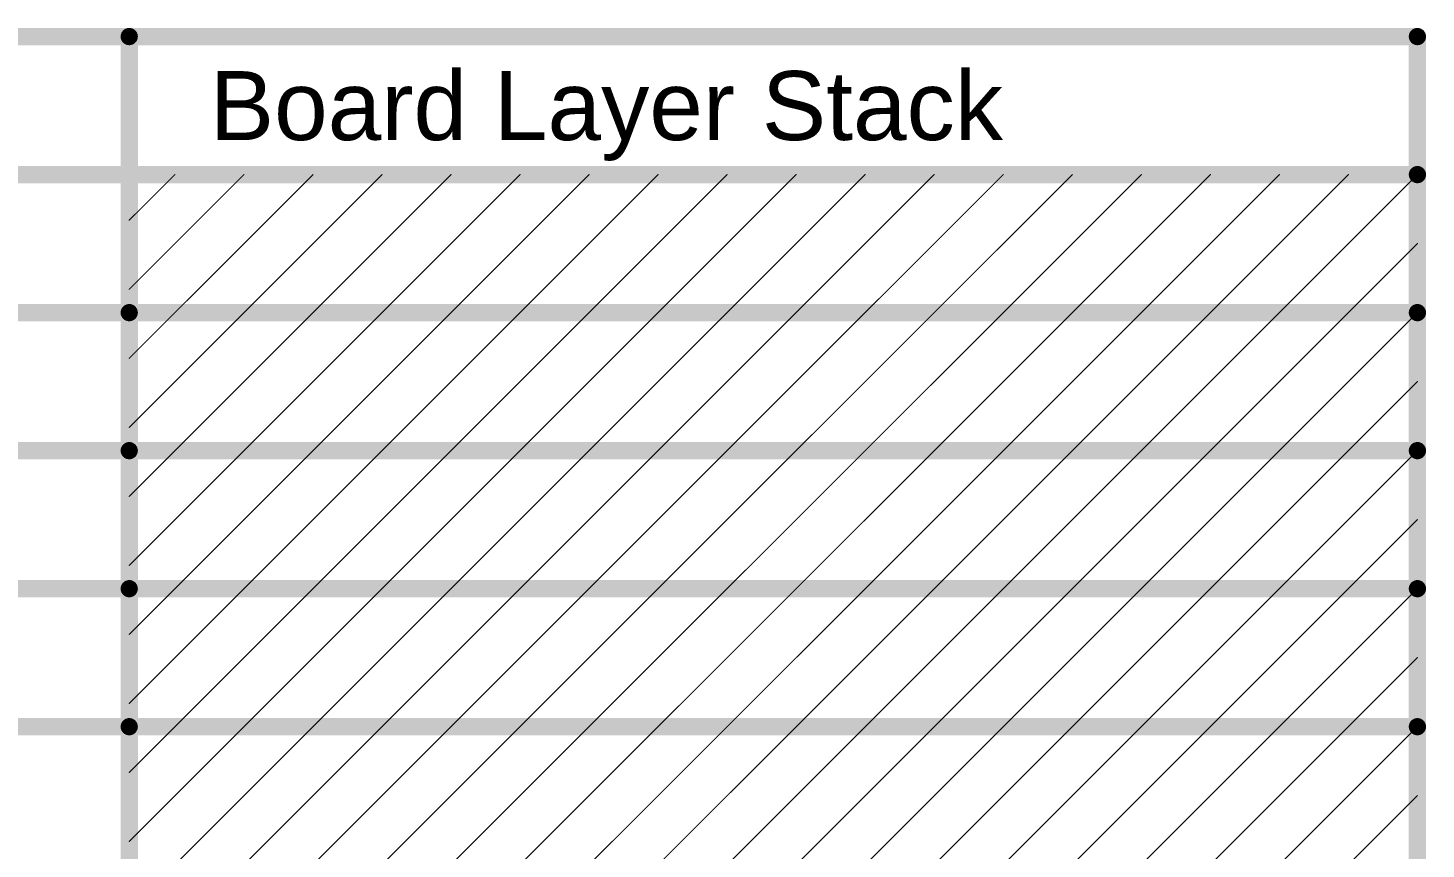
# Model space of a CAD drawing. Header units: inches. Extents: x -6 to 328, y -6 to 90.
# Drawn here: x 132.6 to 163.47, y 26.69 to 44.82 of the extents above; entities that cross this region are included whole.
import ezdxf

# ---------------------------------------------------------------- set-up
doc = ezdxf.new("R2010")
doc.units = ezdxf.units.IN
doc.layers.add('Fabrication', color=76, linetype='Continuous')
doc.styles.add('Arial', font='', dxfattribs={"height": 0.2})
doc.styles.get('Arial').set_extended_font_data('Arial')

msp = doc.modelspace()

# ---------------------------------------------------------------- linework, layer by layer
at = {"layer": 'Fabrication'}
for points in [[(47.993, 44.628, 0.381, 0.381, 0), (163.279, 44.628, 0.381, 0.381, 0)], [(134.839, 8.052, 0.381, 0.381, 0), (134.839, 44.628, 0.381, 0.381, 0)], [(163.279, 8.052, 0.381, 0.381, 0), (163.279, 44.628, 0.381, 0.381, 0)], [(47.993, 41.58, 0.381, 0.381, 0), (163.279, 41.58, 0.381, 0.381, 0)], [(134.839, 40.572, 0.0254, 0.0254, 0), (135.847, 41.58, 0.0254, 0.0254, 0)], [(134.839, 39.048, 0.0254, 0.0254, 0), (137.371, 41.58, 0.0254, 0.0254, 0)], [(135.847, 38.532, 0.0254, 0.0254, 0), (138.895, 41.58, 0.0254, 0.0254, 0)], [(137.371, 38.532, 0.0254, 0.0254, 0), (140.419, 41.58, 0.0254, 0.0254, 0)], [(138.895, 38.532, 0.0254, 0.0254, 0), (141.943, 41.58, 0.0254, 0.0254, 0)], [(140.419, 38.532, 0.0254, 0.0254, 0), (143.467, 41.58, 0.0254, 0.0254, 0)], [(141.943, 38.532, 0.0254, 0.0254, 0), (144.991, 41.58, 0.0254, 0.0254, 0)], [(143.467, 38.532, 0.0254, 0.0254, 0), (146.515, 41.58, 0.0254, 0.0254, 0)], [(144.991, 38.532, 0.0254, 0.0254, 0), (148.039, 41.58, 0.0254, 0.0254, 0)], [(146.515, 38.532, 0.0254, 0.0254, 0), (149.563, 41.58, 0.0254, 0.0254, 0)], [(148.039, 38.532, 0.0254, 0.0254, 0), (151.087, 41.58, 0.0254, 0.0254, 0)], [(149.563, 38.532, 0.0254, 0.0254, 0), (152.611, 41.58, 0.0254, 0.0254, 0)], [(151.087, 38.532, 0.0254, 0.0254, 0), (154.135, 41.58, 0.0254, 0.0254, 0)], [(152.611, 38.532, 0.0254, 0.0254, 0), (155.659, 41.58, 0.0254, 0.0254, 0)], [(154.135, 38.532, 0.0254, 0.0254, 0), (157.183, 41.58, 0.0254, 0.0254, 0)], [(155.659, 38.532, 0.0254, 0.0254, 0), (158.707, 41.58, 0.0254, 0.0254, 0)], [(157.183, 38.532, 0.0254, 0.0254, 0), (160.231, 41.58, 0.0254, 0.0254, 0)], [(158.707, 38.532, 0.0254, 0.0254, 0), (161.755, 41.58, 0.0254, 0.0254, 0)], [(160.231, 38.532, 0.0254, 0.0254, 0), (163.279, 41.58, 0.0254, 0.0254, 0)], [(161.755, 38.532, 0.0254, 0.0254, 0), (163.279, 40.056, 0.0254, 0.0254, 0)], [(120.364, 38.532, 0.381, 0.381, 0), (134.839, 38.532, 0.381, 0.381, 0)], [(134.839, 38.532, 0.381, 0.381, 0), (163.279, 38.532, 0.381, 0.381, 0)], [(134.839, 37.524, 0.0254, 0.0254, 0), (135.847, 38.532, 0.0254, 0.0254, 0)], [(134.839, 36, 0.0254, 0.0254, 0), (137.371, 38.532, 0.0254, 0.0254, 0)], [(135.847, 35.484, 0.0254, 0.0254, 0), (138.895, 38.532, 0.0254, 0.0254, 0)], [(137.371, 35.484, 0.0254, 0.0254, 0), (140.419, 38.532, 0.0254, 0.0254, 0)], [(138.895, 35.484, 0.0254, 0.0254, 0), (141.943, 38.532, 0.0254, 0.0254, 0)], [(140.419, 35.484, 0.0254, 0.0254, 0), (143.467, 38.532, 0.0254, 0.0254, 0)], [(141.943, 35.484, 0.0254, 0.0254, 0), (144.991, 38.532, 0.0254, 0.0254, 0)], [(143.467, 35.484, 0.0254, 0.0254, 0), (146.515, 38.532, 0.0254, 0.0254, 0)], [(144.991, 35.484, 0.0254, 0.0254, 0), (148.039, 38.532, 0.0254, 0.0254, 0)], [(146.515, 35.484, 0.0254, 0.0254, 0), (149.563, 38.532, 0.0254, 0.0254, 0)], [(148.039, 35.484, 0.0254, 0.0254, 0), (151.087, 38.532, 0.0254, 0.0254, 0)], [(149.563, 35.484, 0.0254, 0.0254, 0), (152.611, 38.532, 0.0254, 0.0254, 0)], [(151.087, 35.484, 0.0254, 0.0254, 0), (154.135, 38.532, 0.0254, 0.0254, 0)], [(152.611, 35.484, 0.0254, 0.0254, 0), (155.659, 38.532, 0.0254, 0.0254, 0)], [(154.135, 35.484, 0.0254, 0.0254, 0), (157.183, 38.532, 0.0254, 0.0254, 0)], [(155.659, 35.484, 0.0254, 0.0254, 0), (158.707, 38.532, 0.0254, 0.0254, 0)], [(157.183, 35.484, 0.0254, 0.0254, 0), (160.231, 38.532, 0.0254, 0.0254, 0)], [(158.707, 35.484, 0.0254, 0.0254, 0), (161.755, 38.532, 0.0254, 0.0254, 0)], [(160.231, 35.484, 0.0254, 0.0254, 0), (163.279, 38.532, 0.0254, 0.0254, 0)], [(161.755, 35.484, 0.0254, 0.0254, 0), (163.279, 37.008, 0.0254, 0.0254, 0)], [(120.364, 35.484, 0.381, 0.381, 0), (134.839, 35.484, 0.381, 0.381, 0)], [(134.839, 35.484, 0.381, 0.381, 0), (163.279, 35.484, 0.381, 0.381, 0)], [(134.839, 34.476, 0.0254, 0.0254, 0), (135.847, 35.484, 0.0254, 0.0254, 0)], [(134.839, 32.952, 0.0254, 0.0254, 0), (137.371, 35.484, 0.0254, 0.0254, 0)], [(135.847, 32.436, 0.0254, 0.0254, 0), (138.895, 35.484, 0.0254, 0.0254, 0)], [(137.371, 32.436, 0.0254, 0.0254, 0), (140.419, 35.484, 0.0254, 0.0254, 0)], [(138.895, 32.436, 0.0254, 0.0254, 0), (141.943, 35.484, 0.0254, 0.0254, 0)], [(140.419, 32.436, 0.0254, 0.0254, 0), (143.467, 35.484, 0.0254, 0.0254, 0)], [(141.943, 32.436, 0.0254, 0.0254, 0), (144.991, 35.484, 0.0254, 0.0254, 0)], [(143.467, 32.436, 0.0254, 0.0254, 0), (146.515, 35.484, 0.0254, 0.0254, 0)], [(144.991, 32.436, 0.0254, 0.0254, 0), (148.039, 35.484, 0.0254, 0.0254, 0)], [(146.515, 32.436, 0.0254, 0.0254, 0), (149.563, 35.484, 0.0254, 0.0254, 0)], [(148.039, 32.436, 0.0254, 0.0254, 0), (151.087, 35.484, 0.0254, 0.0254, 0)], [(149.563, 32.436, 0.0254, 0.0254, 0), (152.611, 35.484, 0.0254, 0.0254, 0)], [(151.087, 32.436, 0.0254, 0.0254, 0), (154.135, 35.484, 0.0254, 0.0254, 0)], [(152.611, 32.436, 0.0254, 0.0254, 0), (155.659, 35.484, 0.0254, 0.0254, 0)], [(154.135, 32.436, 0.0254, 0.0254, 0), (157.183, 35.484, 0.0254, 0.0254, 0)], [(155.659, 32.436, 0.0254, 0.0254, 0), (158.707, 35.484, 0.0254, 0.0254, 0)], [(157.183, 32.436, 0.0254, 0.0254, 0), (160.231, 35.484, 0.0254, 0.0254, 0)], [(158.707, 32.436, 0.0254, 0.0254, 0), (161.755, 35.484, 0.0254, 0.0254, 0)], [(160.231, 32.436, 0.0254, 0.0254, 0), (163.279, 35.484, 0.0254, 0.0254, 0)], [(161.755, 32.436, 0.0254, 0.0254, 0), (163.279, 33.96, 0.0254, 0.0254, 0)], [(120.364, 32.436, 0.381, 0.381, 0), (134.839, 32.436, 0.381, 0.381, 0)], [(134.839, 32.436, 0.381, 0.381, 0), (163.279, 32.436, 0.381, 0.381, 0)], [(134.839, 31.428, 0.0254, 0.0254, 0), (135.847, 32.436, 0.0254, 0.0254, 0)], [(134.839, 29.904, 0.0254, 0.0254, 0), (137.371, 32.436, 0.0254, 0.0254, 0)], [(135.847, 29.388, 0.0254, 0.0254, 0), (138.895, 32.436, 0.0254, 0.0254, 0)], [(137.371, 29.388, 0.0254, 0.0254, 0), (140.419, 32.436, 0.0254, 0.0254, 0)], [(138.895, 29.388, 0.0254, 0.0254, 0), (141.943, 32.436, 0.0254, 0.0254, 0)], [(140.419, 29.388, 0.0254, 0.0254, 0), (143.467, 32.436, 0.0254, 0.0254, 0)], [(141.943, 29.388, 0.0254, 0.0254, 0), (144.991, 32.436, 0.0254, 0.0254, 0)], [(143.467, 29.388, 0.0254, 0.0254, 0), (146.515, 32.436, 0.0254, 0.0254, 0)], [(144.991, 29.388, 0.0254, 0.0254, 0), (148.039, 32.436, 0.0254, 0.0254, 0)], [(146.515, 29.388, 0.0254, 0.0254, 0), (149.563, 32.436, 0.0254, 0.0254, 0)], [(148.039, 29.388, 0.0254, 0.0254, 0), (151.087, 32.436, 0.0254, 0.0254, 0)], [(149.563, 29.388, 0.0254, 0.0254, 0), (152.611, 32.436, 0.0254, 0.0254, 0)], [(151.087, 29.388, 0.0254, 0.0254, 0), (154.135, 32.436, 0.0254, 0.0254, 0)], [(152.611, 29.388, 0.0254, 0.0254, 0), (155.659, 32.436, 0.0254, 0.0254, 0)], [(154.135, 29.388, 0.0254, 0.0254, 0), (157.183, 32.436, 0.0254, 0.0254, 0)], [(155.659, 29.388, 0.0254, 0.0254, 0), (158.707, 32.436, 0.0254, 0.0254, 0)], [(157.183, 29.388, 0.0254, 0.0254, 0), (160.231, 32.436, 0.0254, 0.0254, 0)], [(158.707, 29.388, 0.0254, 0.0254, 0), (161.755, 32.436, 0.0254, 0.0254, 0)], [(160.231, 29.388, 0.0254, 0.0254, 0), (163.279, 32.436, 0.0254, 0.0254, 0)], [(161.755, 29.388, 0.0254, 0.0254, 0), (163.279, 30.912, 0.0254, 0.0254, 0)], [(120.364, 29.388, 0.381, 0.381, 0), (134.839, 29.388, 0.381, 0.381, 0)], [(134.839, 29.388, 0.381, 0.381, 0), (163.279, 29.388, 0.381, 0.381, 0)], [(134.839, 28.38, 0.0254, 0.0254, 0), (135.847, 29.388, 0.0254, 0.0254, 0)], [(134.839, 26.856, 0.0254, 0.0254, 0), (137.371, 29.388, 0.0254, 0.0254, 0)], [(135.847, 26.34, 0.0254, 0.0254, 0), (138.895, 29.388, 0.0254, 0.0254, 0)], [(137.371, 26.34, 0.0254, 0.0254, 0), (140.419, 29.388, 0.0254, 0.0254, 0)], [(138.895, 26.34, 0.0254, 0.0254, 0), (141.943, 29.388, 0.0254, 0.0254, 0)], [(140.419, 26.34, 0.0254, 0.0254, 0), (143.467, 29.388, 0.0254, 0.0254, 0)], [(141.943, 26.34, 0.0254, 0.0254, 0), (144.991, 29.388, 0.0254, 0.0254, 0)], [(143.467, 26.34, 0.0254, 0.0254, 0), (146.515, 29.388, 0.0254, 0.0254, 0)], [(144.991, 26.34, 0.0254, 0.0254, 0), (148.039, 29.388, 0.0254, 0.0254, 0)], [(146.515, 26.34, 0.0254, 0.0254, 0), (149.563, 29.388, 0.0254, 0.0254, 0)], [(148.039, 26.34, 0.0254, 0.0254, 0), (151.087, 29.388, 0.0254, 0.0254, 0)], [(149.563, 26.34, 0.0254, 0.0254, 0), (152.611, 29.388, 0.0254, 0.0254, 0)], [(151.087, 26.34, 0.0254, 0.0254, 0), (154.135, 29.388, 0.0254, 0.0254, 0)], [(152.611, 26.34, 0.0254, 0.0254, 0), (155.659, 29.388, 0.0254, 0.0254, 0)], [(154.135, 26.34, 0.0254, 0.0254, 0), (157.183, 29.388, 0.0254, 0.0254, 0)], [(155.659, 26.34, 0.0254, 0.0254, 0), (158.707, 29.388, 0.0254, 0.0254, 0)], [(157.183, 26.34, 0.0254, 0.0254, 0), (160.231, 29.388, 0.0254, 0.0254, 0)], [(158.707, 26.34, 0.0254, 0.0254, 0), (161.755, 29.388, 0.0254, 0.0254, 0)], [(160.231, 26.34, 0.0254, 0.0254, 0), (163.279, 29.388, 0.0254, 0.0254, 0)], [(161.755, 26.34, 0.0254, 0.0254, 0), (163.279, 27.864, 0.0254, 0.0254, 0)]]:
    msp.add_lwpolyline(points, format="xyseb", dxfattribs=at)
for points in [[(134.744, 44.628, 0.191, 0.191, 1), (134.934, 44.628, 0.191, 0.191, 1)], [(163.184, 44.628, 0.191, 0.191, 1), (163.374, 44.628, 0.191, 0.191, 1)], [(163.184, 44.628, 0.191, 0.191, 1), (163.374, 44.628, 0.191, 0.191, 1)], [(163.184, 41.58, 0.191, 0.191, 1), (163.374, 41.58, 0.191, 0.191, 1)], [(135.841, 41.58, 0.0127, 0.0127, 1), (135.853, 41.58, 0.0127, 0.0127, 1)], [(137.365, 41.58, 0.0127, 0.0127, 1), (137.377, 41.58, 0.0127, 0.0127, 1)], [(138.889, 41.58, 0.0127, 0.0127, 1), (138.901, 41.58, 0.0127, 0.0127, 1)], [(140.413, 41.58, 0.0127, 0.0127, 1), (140.425, 41.58, 0.0127, 0.0127, 1)], [(141.937, 41.58, 0.0127, 0.0127, 1), (141.949, 41.58, 0.0127, 0.0127, 1)], [(143.461, 41.58, 0.0127, 0.0127, 1), (143.473, 41.58, 0.0127, 0.0127, 1)], [(144.985, 41.58, 0.0127, 0.0127, 1), (144.997, 41.58, 0.0127, 0.0127, 1)], [(146.509, 41.58, 0.0127, 0.0127, 1), (146.521, 41.58, 0.0127, 0.0127, 1)], [(148.033, 41.58, 0.0127, 0.0127, 1), (148.045, 41.58, 0.0127, 0.0127, 1)], [(149.557, 41.58, 0.0127, 0.0127, 1), (149.569, 41.58, 0.0127, 0.0127, 1)], [(151.081, 41.58, 0.0127, 0.0127, 1), (151.093, 41.58, 0.0127, 0.0127, 1)], [(152.605, 41.58, 0.0127, 0.0127, 1), (152.617, 41.58, 0.0127, 0.0127, 1)], [(154.129, 41.58, 0.0127, 0.0127, 1), (154.141, 41.58, 0.0127, 0.0127, 1)], [(155.653, 41.58, 0.0127, 0.0127, 1), (155.665, 41.58, 0.0127, 0.0127, 1)], [(157.177, 41.58, 0.0127, 0.0127, 1), (157.189, 41.58, 0.0127, 0.0127, 1)], [(158.701, 41.58, 0.0127, 0.0127, 1), (158.713, 41.58, 0.0127, 0.0127, 1)], [(160.225, 41.58, 0.0127, 0.0127, 1), (160.237, 41.58, 0.0127, 0.0127, 1)], [(161.749, 41.58, 0.0127, 0.0127, 1), (161.761, 41.58, 0.0127, 0.0127, 1)], [(163.273, 41.58, 0.0127, 0.0127, 1), (163.285, 41.58, 0.0127, 0.0127, 1)], [(134.833, 40.572, 0.0127, 0.0127, 1), (134.845, 40.572, 0.0127, 0.0127, 1)], [(163.273, 40.056, 0.0127, 0.0127, 1), (163.285, 40.056, 0.0127, 0.0127, 1)], [(134.833, 39.048, 0.0127, 0.0127, 1), (134.845, 39.048, 0.0127, 0.0127, 1)], [(134.744, 38.532, 0.191, 0.191, 1), (134.934, 38.532, 0.191, 0.191, 1)], [(134.744, 38.532, 0.191, 0.191, 1), (134.934, 38.532, 0.191, 0.191, 1)], [(163.184, 38.532, 0.191, 0.191, 1), (163.374, 38.532, 0.191, 0.191, 1)], [(135.841, 38.532, 0.0127, 0.0127, 1), (135.853, 38.532, 0.0127, 0.0127, 1)], [(135.841, 38.532, 0.0127, 0.0127, 1), (135.853, 38.532, 0.0127, 0.0127, 1)], [(137.365, 38.532, 0.0127, 0.0127, 1), (137.377, 38.532, 0.0127, 0.0127, 1)], [(137.365, 38.532, 0.0127, 0.0127, 1), (137.377, 38.532, 0.0127, 0.0127, 1)], [(138.889, 38.532, 0.0127, 0.0127, 1), (138.901, 38.532, 0.0127, 0.0127, 1)], [(138.889, 38.532, 0.0127, 0.0127, 1), (138.901, 38.532, 0.0127, 0.0127, 1)], [(140.413, 38.532, 0.0127, 0.0127, 1), (140.425, 38.532, 0.0127, 0.0127, 1)], [(140.413, 38.532, 0.0127, 0.0127, 1), (140.425, 38.532, 0.0127, 0.0127, 1)], [(141.937, 38.532, 0.0127, 0.0127, 1), (141.949, 38.532, 0.0127, 0.0127, 1)], [(141.937, 38.532, 0.0127, 0.0127, 1), (141.949, 38.532, 0.0127, 0.0127, 1)], [(143.461, 38.532, 0.0127, 0.0127, 1), (143.473, 38.532, 0.0127, 0.0127, 1)], [(143.461, 38.532, 0.0127, 0.0127, 1), (143.473, 38.532, 0.0127, 0.0127, 1)], [(144.985, 38.532, 0.0127, 0.0127, 1), (144.997, 38.532, 0.0127, 0.0127, 1)], [(144.985, 38.532, 0.0127, 0.0127, 1), (144.997, 38.532, 0.0127, 0.0127, 1)], [(146.509, 38.532, 0.0127, 0.0127, 1), (146.521, 38.532, 0.0127, 0.0127, 1)], [(146.509, 38.532, 0.0127, 0.0127, 1), (146.521, 38.532, 0.0127, 0.0127, 1)], [(148.033, 38.532, 0.0127, 0.0127, 1), (148.045, 38.532, 0.0127, 0.0127, 1)], [(148.033, 38.532, 0.0127, 0.0127, 1), (148.045, 38.532, 0.0127, 0.0127, 1)], [(149.557, 38.532, 0.0127, 0.0127, 1), (149.569, 38.532, 0.0127, 0.0127, 1)], [(149.557, 38.532, 0.0127, 0.0127, 1), (149.569, 38.532, 0.0127, 0.0127, 1)], [(151.081, 38.532, 0.0127, 0.0127, 1), (151.093, 38.532, 0.0127, 0.0127, 1)], [(151.081, 38.532, 0.0127, 0.0127, 1), (151.093, 38.532, 0.0127, 0.0127, 1)], [(152.605, 38.532, 0.0127, 0.0127, 1), (152.617, 38.532, 0.0127, 0.0127, 1)], [(152.605, 38.532, 0.0127, 0.0127, 1), (152.617, 38.532, 0.0127, 0.0127, 1)], [(154.129, 38.532, 0.0127, 0.0127, 1), (154.141, 38.532, 0.0127, 0.0127, 1)], [(154.129, 38.532, 0.0127, 0.0127, 1), (154.141, 38.532, 0.0127, 0.0127, 1)], [(155.653, 38.532, 0.0127, 0.0127, 1), (155.665, 38.532, 0.0127, 0.0127, 1)], [(155.653, 38.532, 0.0127, 0.0127, 1), (155.665, 38.532, 0.0127, 0.0127, 1)], [(157.177, 38.532, 0.0127, 0.0127, 1), (157.189, 38.532, 0.0127, 0.0127, 1)], [(157.177, 38.532, 0.0127, 0.0127, 1), (157.189, 38.532, 0.0127, 0.0127, 1)], [(158.701, 38.532, 0.0127, 0.0127, 1), (158.713, 38.532, 0.0127, 0.0127, 1)], [(158.701, 38.532, 0.0127, 0.0127, 1), (158.713, 38.532, 0.0127, 0.0127, 1)], [(160.225, 38.532, 0.0127, 0.0127, 1), (160.237, 38.532, 0.0127, 0.0127, 1)], [(160.225, 38.532, 0.0127, 0.0127, 1), (160.237, 38.532, 0.0127, 0.0127, 1)], [(161.749, 38.532, 0.0127, 0.0127, 1), (161.761, 38.532, 0.0127, 0.0127, 1)], [(161.749, 38.532, 0.0127, 0.0127, 1), (161.761, 38.532, 0.0127, 0.0127, 1)], [(163.273, 38.532, 0.0127, 0.0127, 1), (163.285, 38.532, 0.0127, 0.0127, 1)], [(134.833, 37.524, 0.0127, 0.0127, 1), (134.845, 37.524, 0.0127, 0.0127, 1)], [(163.273, 37.008, 0.0127, 0.0127, 1), (163.285, 37.008, 0.0127, 0.0127, 1)], [(134.833, 36, 0.0127, 0.0127, 1), (134.845, 36, 0.0127, 0.0127, 1)], [(134.744, 35.484, 0.191, 0.191, 1), (134.934, 35.484, 0.191, 0.191, 1)], [(134.744, 35.484, 0.191, 0.191, 1), (134.934, 35.484, 0.191, 0.191, 1)], [(135.841, 35.484, 0.0127, 0.0127, 1), (135.853, 35.484, 0.0127, 0.0127, 1)], [(135.841, 35.484, 0.0127, 0.0127, 1), (135.853, 35.484, 0.0127, 0.0127, 1)], [(137.365, 35.484, 0.0127, 0.0127, 1), (137.377, 35.484, 0.0127, 0.0127, 1)], [(137.365, 35.484, 0.0127, 0.0127, 1), (137.377, 35.484, 0.0127, 0.0127, 1)], [(138.889, 35.484, 0.0127, 0.0127, 1), (138.901, 35.484, 0.0127, 0.0127, 1)], [(138.889, 35.484, 0.0127, 0.0127, 1), (138.901, 35.484, 0.0127, 0.0127, 1)], [(140.413, 35.484, 0.0127, 0.0127, 1), (140.425, 35.484, 0.0127, 0.0127, 1)], [(140.413, 35.484, 0.0127, 0.0127, 1), (140.425, 35.484, 0.0127, 0.0127, 1)], [(141.937, 35.484, 0.0127, 0.0127, 1), (141.949, 35.484, 0.0127, 0.0127, 1)], [(141.937, 35.484, 0.0127, 0.0127, 1), (141.949, 35.484, 0.0127, 0.0127, 1)], [(143.461, 35.484, 0.0127, 0.0127, 1), (143.473, 35.484, 0.0127, 0.0127, 1)], [(143.461, 35.484, 0.0127, 0.0127, 1), (143.473, 35.484, 0.0127, 0.0127, 1)], [(144.985, 35.484, 0.0127, 0.0127, 1), (144.997, 35.484, 0.0127, 0.0127, 1)], [(144.985, 35.484, 0.0127, 0.0127, 1), (144.997, 35.484, 0.0127, 0.0127, 1)], [(146.509, 35.484, 0.0127, 0.0127, 1), (146.521, 35.484, 0.0127, 0.0127, 1)], [(146.509, 35.484, 0.0127, 0.0127, 1), (146.521, 35.484, 0.0127, 0.0127, 1)], [(148.033, 35.484, 0.0127, 0.0127, 1), (148.045, 35.484, 0.0127, 0.0127, 1)], [(148.033, 35.484, 0.0127, 0.0127, 1), (148.045, 35.484, 0.0127, 0.0127, 1)], [(149.557, 35.484, 0.0127, 0.0127, 1), (149.569, 35.484, 0.0127, 0.0127, 1)], [(149.557, 35.484, 0.0127, 0.0127, 1), (149.569, 35.484, 0.0127, 0.0127, 1)], [(151.081, 35.484, 0.0127, 0.0127, 1), (151.093, 35.484, 0.0127, 0.0127, 1)], [(151.081, 35.484, 0.0127, 0.0127, 1), (151.093, 35.484, 0.0127, 0.0127, 1)], [(152.605, 35.484, 0.0127, 0.0127, 1), (152.617, 35.484, 0.0127, 0.0127, 1)], [(152.605, 35.484, 0.0127, 0.0127, 1), (152.617, 35.484, 0.0127, 0.0127, 1)], [(154.129, 35.484, 0.0127, 0.0127, 1), (154.141, 35.484, 0.0127, 0.0127, 1)], [(154.129, 35.484, 0.0127, 0.0127, 1), (154.141, 35.484, 0.0127, 0.0127, 1)], [(155.653, 35.484, 0.0127, 0.0127, 1), (155.665, 35.484, 0.0127, 0.0127, 1)], [(155.653, 35.484, 0.0127, 0.0127, 1), (155.665, 35.484, 0.0127, 0.0127, 1)], [(157.177, 35.484, 0.0127, 0.0127, 1), (157.189, 35.484, 0.0127, 0.0127, 1)], [(157.177, 35.484, 0.0127, 0.0127, 1), (157.189, 35.484, 0.0127, 0.0127, 1)], [(158.701, 35.484, 0.0127, 0.0127, 1), (158.713, 35.484, 0.0127, 0.0127, 1)], [(158.701, 35.484, 0.0127, 0.0127, 1), (158.713, 35.484, 0.0127, 0.0127, 1)], [(160.225, 35.484, 0.0127, 0.0127, 1), (160.237, 35.484, 0.0127, 0.0127, 1)], [(160.225, 35.484, 0.0127, 0.0127, 1), (160.237, 35.484, 0.0127, 0.0127, 1)], [(161.749, 35.484, 0.0127, 0.0127, 1), (161.761, 35.484, 0.0127, 0.0127, 1)], [(161.749, 35.484, 0.0127, 0.0127, 1), (161.761, 35.484, 0.0127, 0.0127, 1)], [(163.184, 35.484, 0.191, 0.191, 1), (163.374, 35.484, 0.191, 0.191, 1)], [(163.273, 35.484, 0.0127, 0.0127, 1), (163.285, 35.484, 0.0127, 0.0127, 1)], [(134.833, 34.476, 0.0127, 0.0127, 1), (134.845, 34.476, 0.0127, 0.0127, 1)], [(163.273, 33.96, 0.0127, 0.0127, 1), (163.285, 33.96, 0.0127, 0.0127, 1)], [(134.833, 32.952, 0.0127, 0.0127, 1), (134.845, 32.952, 0.0127, 0.0127, 1)], [(134.744, 32.436, 0.191, 0.191, 1), (134.934, 32.436, 0.191, 0.191, 1)], [(134.744, 32.436, 0.191, 0.191, 1), (134.934, 32.436, 0.191, 0.191, 1)], [(135.841, 32.436, 0.0127, 0.0127, 1), (135.853, 32.436, 0.0127, 0.0127, 1)], [(135.841, 32.436, 0.0127, 0.0127, 1), (135.853, 32.436, 0.0127, 0.0127, 1)], [(137.365, 32.436, 0.0127, 0.0127, 1), (137.377, 32.436, 0.0127, 0.0127, 1)], [(137.365, 32.436, 0.0127, 0.0127, 1), (137.377, 32.436, 0.0127, 0.0127, 1)], [(138.889, 32.436, 0.0127, 0.0127, 1), (138.901, 32.436, 0.0127, 0.0127, 1)], [(138.889, 32.436, 0.0127, 0.0127, 1), (138.901, 32.436, 0.0127, 0.0127, 1)], [(140.413, 32.436, 0.0127, 0.0127, 1), (140.425, 32.436, 0.0127, 0.0127, 1)], [(140.413, 32.436, 0.0127, 0.0127, 1), (140.425, 32.436, 0.0127, 0.0127, 1)], [(141.937, 32.436, 0.0127, 0.0127, 1), (141.949, 32.436, 0.0127, 0.0127, 1)], [(141.937, 32.436, 0.0127, 0.0127, 1), (141.949, 32.436, 0.0127, 0.0127, 1)], [(143.461, 32.436, 0.0127, 0.0127, 1), (143.473, 32.436, 0.0127, 0.0127, 1)], [(143.461, 32.436, 0.0127, 0.0127, 1), (143.473, 32.436, 0.0127, 0.0127, 1)], [(144.985, 32.436, 0.0127, 0.0127, 1), (144.997, 32.436, 0.0127, 0.0127, 1)], [(144.985, 32.436, 0.0127, 0.0127, 1), (144.997, 32.436, 0.0127, 0.0127, 1)], [(146.509, 32.436, 0.0127, 0.0127, 1), (146.521, 32.436, 0.0127, 0.0127, 1)], [(146.509, 32.436, 0.0127, 0.0127, 1), (146.521, 32.436, 0.0127, 0.0127, 1)], [(148.033, 32.436, 0.0127, 0.0127, 1), (148.045, 32.436, 0.0127, 0.0127, 1)], [(148.033, 32.436, 0.0127, 0.0127, 1), (148.045, 32.436, 0.0127, 0.0127, 1)], [(149.557, 32.436, 0.0127, 0.0127, 1), (149.569, 32.436, 0.0127, 0.0127, 1)], [(149.557, 32.436, 0.0127, 0.0127, 1), (149.569, 32.436, 0.0127, 0.0127, 1)], [(151.081, 32.436, 0.0127, 0.0127, 1), (151.093, 32.436, 0.0127, 0.0127, 1)], [(151.081, 32.436, 0.0127, 0.0127, 1), (151.093, 32.436, 0.0127, 0.0127, 1)], [(152.605, 32.436, 0.0127, 0.0127, 1), (152.617, 32.436, 0.0127, 0.0127, 1)], [(152.605, 32.436, 0.0127, 0.0127, 1), (152.617, 32.436, 0.0127, 0.0127, 1)], [(154.129, 32.436, 0.0127, 0.0127, 1), (154.141, 32.436, 0.0127, 0.0127, 1)], [(154.129, 32.436, 0.0127, 0.0127, 1), (154.141, 32.436, 0.0127, 0.0127, 1)], [(155.653, 32.436, 0.0127, 0.0127, 1), (155.665, 32.436, 0.0127, 0.0127, 1)], [(155.653, 32.436, 0.0127, 0.0127, 1), (155.665, 32.436, 0.0127, 0.0127, 1)], [(157.177, 32.436, 0.0127, 0.0127, 1), (157.189, 32.436, 0.0127, 0.0127, 1)], [(157.177, 32.436, 0.0127, 0.0127, 1), (157.189, 32.436, 0.0127, 0.0127, 1)], [(158.701, 32.436, 0.0127, 0.0127, 1), (158.713, 32.436, 0.0127, 0.0127, 1)], [(158.701, 32.436, 0.0127, 0.0127, 1), (158.713, 32.436, 0.0127, 0.0127, 1)], [(160.225, 32.436, 0.0127, 0.0127, 1), (160.237, 32.436, 0.0127, 0.0127, 1)], [(160.225, 32.436, 0.0127, 0.0127, 1), (160.237, 32.436, 0.0127, 0.0127, 1)], [(161.749, 32.436, 0.0127, 0.0127, 1), (161.761, 32.436, 0.0127, 0.0127, 1)], [(161.749, 32.436, 0.0127, 0.0127, 1), (161.761, 32.436, 0.0127, 0.0127, 1)], [(163.184, 32.436, 0.191, 0.191, 1), (163.374, 32.436, 0.191, 0.191, 1)], [(163.273, 32.436, 0.0127, 0.0127, 1), (163.285, 32.436, 0.0127, 0.0127, 1)], [(134.833, 31.428, 0.0127, 0.0127, 1), (134.845, 31.428, 0.0127, 0.0127, 1)], [(163.273, 30.912, 0.0127, 0.0127, 1), (163.285, 30.912, 0.0127, 0.0127, 1)], [(134.833, 29.904, 0.0127, 0.0127, 1), (134.845, 29.904, 0.0127, 0.0127, 1)], [(134.744, 29.388, 0.191, 0.191, 1), (134.934, 29.388, 0.191, 0.191, 1)], [(134.744, 29.388, 0.191, 0.191, 1), (134.934, 29.388, 0.191, 0.191, 1)], [(135.841, 29.388, 0.0127, 0.0127, 1), (135.853, 29.388, 0.0127, 0.0127, 1)], [(135.841, 29.388, 0.0127, 0.0127, 1), (135.853, 29.388, 0.0127, 0.0127, 1)], [(137.365, 29.388, 0.0127, 0.0127, 1), (137.377, 29.388, 0.0127, 0.0127, 1)], [(137.365, 29.388, 0.0127, 0.0127, 1), (137.377, 29.388, 0.0127, 0.0127, 1)], [(138.889, 29.388, 0.0127, 0.0127, 1), (138.901, 29.388, 0.0127, 0.0127, 1)], [(138.889, 29.388, 0.0127, 0.0127, 1), (138.901, 29.388, 0.0127, 0.0127, 1)], [(140.413, 29.388, 0.0127, 0.0127, 1), (140.425, 29.388, 0.0127, 0.0127, 1)], [(140.413, 29.388, 0.0127, 0.0127, 1), (140.425, 29.388, 0.0127, 0.0127, 1)], [(141.937, 29.388, 0.0127, 0.0127, 1), (141.949, 29.388, 0.0127, 0.0127, 1)], [(141.937, 29.388, 0.0127, 0.0127, 1), (141.949, 29.388, 0.0127, 0.0127, 1)], [(143.461, 29.388, 0.0127, 0.0127, 1), (143.473, 29.388, 0.0127, 0.0127, 1)], [(143.461, 29.388, 0.0127, 0.0127, 1), (143.473, 29.388, 0.0127, 0.0127, 1)], [(144.985, 29.388, 0.0127, 0.0127, 1), (144.997, 29.388, 0.0127, 0.0127, 1)], [(144.985, 29.388, 0.0127, 0.0127, 1), (144.997, 29.388, 0.0127, 0.0127, 1)], [(146.509, 29.388, 0.0127, 0.0127, 1), (146.521, 29.388, 0.0127, 0.0127, 1)], [(146.509, 29.388, 0.0127, 0.0127, 1), (146.521, 29.388, 0.0127, 0.0127, 1)], [(148.033, 29.388, 0.0127, 0.0127, 1), (148.045, 29.388, 0.0127, 0.0127, 1)], [(148.033, 29.388, 0.0127, 0.0127, 1), (148.045, 29.388, 0.0127, 0.0127, 1)], [(149.557, 29.388, 0.0127, 0.0127, 1), (149.569, 29.388, 0.0127, 0.0127, 1)], [(149.557, 29.388, 0.0127, 0.0127, 1), (149.569, 29.388, 0.0127, 0.0127, 1)], [(151.081, 29.388, 0.0127, 0.0127, 1), (151.093, 29.388, 0.0127, 0.0127, 1)], [(151.081, 29.388, 0.0127, 0.0127, 1), (151.093, 29.388, 0.0127, 0.0127, 1)], [(152.605, 29.388, 0.0127, 0.0127, 1), (152.617, 29.388, 0.0127, 0.0127, 1)], [(152.605, 29.388, 0.0127, 0.0127, 1), (152.617, 29.388, 0.0127, 0.0127, 1)], [(154.129, 29.388, 0.0127, 0.0127, 1), (154.141, 29.388, 0.0127, 0.0127, 1)], [(154.129, 29.388, 0.0127, 0.0127, 1), (154.141, 29.388, 0.0127, 0.0127, 1)], [(155.653, 29.388, 0.0127, 0.0127, 1), (155.665, 29.388, 0.0127, 0.0127, 1)], [(155.653, 29.388, 0.0127, 0.0127, 1), (155.665, 29.388, 0.0127, 0.0127, 1)], [(157.177, 29.388, 0.0127, 0.0127, 1), (157.189, 29.388, 0.0127, 0.0127, 1)], [(157.177, 29.388, 0.0127, 0.0127, 1), (157.189, 29.388, 0.0127, 0.0127, 1)], [(158.701, 29.388, 0.0127, 0.0127, 1), (158.713, 29.388, 0.0127, 0.0127, 1)], [(158.701, 29.388, 0.0127, 0.0127, 1), (158.713, 29.388, 0.0127, 0.0127, 1)], [(160.225, 29.388, 0.0127, 0.0127, 1), (160.237, 29.388, 0.0127, 0.0127, 1)], [(160.225, 29.388, 0.0127, 0.0127, 1), (160.237, 29.388, 0.0127, 0.0127, 1)], [(161.749, 29.388, 0.0127, 0.0127, 1), (161.761, 29.388, 0.0127, 0.0127, 1)], [(161.749, 29.388, 0.0127, 0.0127, 1), (161.761, 29.388, 0.0127, 0.0127, 1)], [(163.184, 29.388, 0.191, 0.191, 1), (163.374, 29.388, 0.191, 0.191, 1)], [(163.273, 29.388, 0.0127, 0.0127, 1), (163.285, 29.388, 0.0127, 0.0127, 1)], [(134.833, 28.38, 0.0127, 0.0127, 1), (134.845, 28.38, 0.0127, 0.0127, 1)], [(163.273, 27.864, 0.0127, 0.0127, 1), (163.285, 27.864, 0.0127, 0.0127, 1)], [(134.833, 26.856, 0.0127, 0.0127, 1), (134.845, 26.856, 0.0127, 0.0127, 1)]]:
    msp.add_lwpolyline(points, format="xyseb", close=True, dxfattribs=at)

# ---------------------------------------------------------------- texts
at = {"layer": 'Fabrication', "style": 'Arial'}
msp.add_text('Board Layer Stack', height=1.524, dxfattribs=at).set_placement((136.617, 42.342))

doc.saveas('drawing.dxf')
